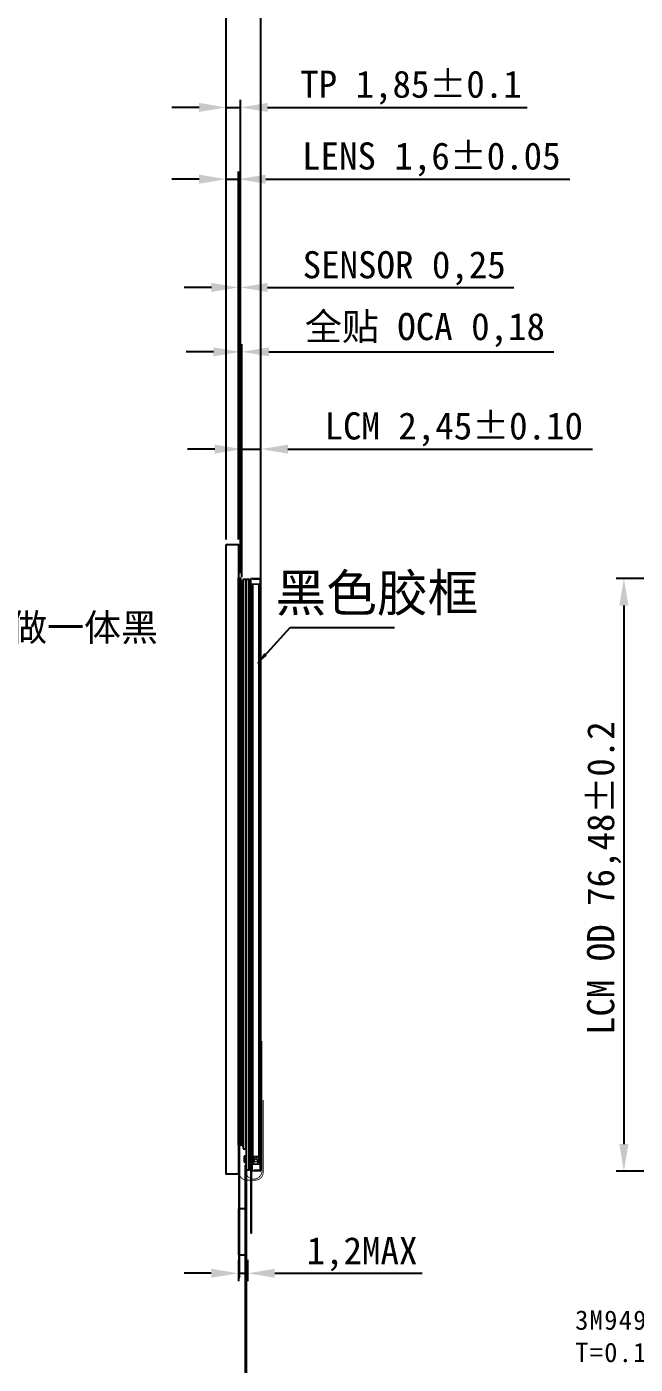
# Model space of a CAD drawing. Header units: millimetres. Extents: x 6268 to 6857, y -7375 to -6958.
# Drawn here: x 6481.3 to 6559.7, y -7222.2 to -7049.7 of the extents above; entities that cross this region are included whole.
import ezdxf
from ezdxf.enums import TextEntityAlignment as Align

# ---------------------------------------------------------------- set-up
doc = ezdxf.new("R2010")
doc.units = ezdxf.units.MM
doc.header["$LTSCALE"] = 32.67
doc.header["$PDMODE"] = 3
doc.header["$PDSIZE"] = 0.3125
doc.linetypes.add('C_SOLID_M', pattern=[0])
doc.layers.get('0').update_dxf_attribs({"linetype": 'CONTINUOUS'})
doc.layers.get('Defpoints').update_dxf_attribs({"linetype": 'CONTINUOUS'})
for name, color, linetype in [('AUDIT_I_181013161717-0', 7, 'CONTINUOUS'), ('BZ', 210, 'CONTINUOUS'), ('FPC', 5, 'CONTINUOUS'), ('HOUSING', 7, 'CONTINUOUS'), ('ITO', 3, 'CONTINUOUS'), ('LENS', 3, 'CONTINUOUS'), ('OCA', 6, 'CONTINUOUS'), ('sensor', 7, 'CONTINUOUS'), ('主屏下扩散', 76, 'CONTINUOUS'), ('主屏增光', 4, 'C_SOLID_M'), ('标注层', 3, 'CONTINUOUS')]:
    doc.layers.add(name, color=color, linetype=linetype)
for name, color, linetype, lineweight in [('T-DST双面胶', 221, 'CONTINUOUS', 18), ('T-REFLECT', 63, 'CONTINUOUS', 18), ('T-SHADING黑白双面胶', 5, 'CONTINUOUS', 18)]:
    doc.layers.add(name, color=color, linetype=linetype, lineweight=lineweight)
doc.styles.add('Arial', font='arial.ttf', dxfattribs={"height": 3})
doc.styles.add('宋体', font='SimSun.ttf')
doc.styles.add('標注', font='txt.shx')
doc.styles.add('黑体', font='simhei.ttf')
doc.dimstyles.new('HJ', dxfattribs={"dimtxt": 3.5, "dimasz": 3.5, "dimexe": 1, "dimexo": 0.625, "dimgap": 0.5, "dimtad": 1, "dimtxsty": '黑体', "dimcen": 3.5, "dimclrd": 4, "dimclre": 4, "dimclrt": 4, "dimadec": 0, "dimazin": 0, "dimtfac": 1, "dimtmove": 0, "dimatfit": 3, "dimfxl": 1, "dimarcsym": 0})
doc.dimstyles.new('標注', dxfattribs={"dimscale": 0, "dimtxt": 2.5, "dimasz": 1.5, "dimexe": 0.5, "dimexo": 0.3, "dimgap": 0.1, "dimtad": 0, "dimzin": 9, "dimdsep": 46, "dimtxsty": '標注', "dimcen": 0, "dimclrd": 3, "dimclre": 3, "dimclrt": 3, "dimazin": 2, "dimtfac": 1, "dimtmove": 0, "dimatfit": 3, "dimfxl": 1, "dimtolj": 1, "dimtzin": 0, "dimlwd": 25, "dimlwe": 25, "dimarcsym": 0})

# ---------------------------------------------------------------- blocks, each defined once
blk = doc.blocks.new('*D273')
at = {"color": 4, "lineweight": -2, "transparency": 16777216}
for p, q in [((6503.49, -7069.36), (6499.99, -7069.36)), ((6506.99, -7115.86), (6506.99, -7068.36)), ((6506.99, -7069.36), (6508.59, -7069.36)), ((6508.59, -7115.86), (6508.59, -7068.36)), ((6512.09, -7069.36), (6551.31, -7069.36))]:
    blk.add_line(p, q, dxfattribs=at)
at = {"color": 4, "transparency": 16777216}
for points in [[(6503.49, -7068.77), (6503.49, -7069.94), (6506.99, -7069.36)], [(6512.09, -7068.77), (6512.09, -7069.94), (6508.59, -7069.36)]]:
    blk.add_solid(points, dxfattribs=at)
at = {"layer": 'Defpoints', "color": 0, "transparency": 16777216}
for p in [(6508.59, -7069.36), (6506.99, -7116.49), (6508.59, -7116.49)]:
    blk.add_point(p, dxfattribs=at)
at = {"color": 4, "transparency": 16777216, "insert": (6533.45, -7066.81), "char_height": 3.5, "attachment_point": 5, "style": '黑体'}
blk.add_mtext('LENS 1,6%%P0.05', dxfattribs=at)
blk = doc.blocks.new('*D274')
at = {"color": 4, "lineweight": -2, "transparency": 16777216}
for p, q in [((6505.09, -7083.32), (6501.59, -7083.32)), ((6508.59, -7115.86), (6508.59, -7082.32)), ((6508.59, -7083.32), (6508.84, -7083.32)), ((6508.84, -7120.2), (6508.84, -7082.32)), ((6512.34, -7083.32), (6544.07, -7083.32))]:
    blk.add_line(p, q, dxfattribs=at)
at = {"color": 4, "transparency": 16777216}
for points in [[(6505.09, -7082.74), (6505.09, -7083.91), (6508.59, -7083.32)], [(6512.34, -7082.74), (6512.34, -7083.91), (6508.84, -7083.32)]]:
    blk.add_solid(points, dxfattribs=at)
at = {"layer": 'Defpoints', "color": 0, "transparency": 16777216}
for p in [(6508.84, -7083.32), (6508.59, -7116.49), (6508.84, -7120.82)]:
    blk.add_point(p, dxfattribs=at)
at = {"color": 4, "transparency": 16777216, "insert": (6529.95, -7080.85), "char_height": 3.5, "attachment_point": 5, "style": '黑体'}
blk.add_mtext('SENSOR 0,25', dxfattribs=at)
blk = doc.blocks.new('*D275')
at = {"color": 4, "lineweight": -2, "transparency": 16777216}
for p, q in [((6506.99, -7115.86), (6506.99, -7059.1)), ((6508.84, -7120.2), (6508.84, -7059.1)), ((6503.49, -7060.1), (6499.99, -7060.1)), ((6506.99, -7060.1), (6508.84, -7060.1)), ((6512.34, -7060.1), (6545.8, -7060.1))]:
    blk.add_line(p, q, dxfattribs=at)
at = {"color": 4, "transparency": 16777216}
for points in [[(6503.49, -7059.51), (6503.49, -7060.68), (6506.99, -7060.1)], [(6512.34, -7059.51), (6512.34, -7060.68), (6508.84, -7060.1)]]:
    blk.add_solid(points, dxfattribs=at)
at = {"layer": 'Defpoints', "color": 0, "transparency": 16777216}
for p in [(6508.84, -7060.1), (6506.99, -7116.49), (6508.84, -7120.82)]:
    blk.add_point(p, dxfattribs=at)
at = {"color": 4, "transparency": 16777216, "insert": (6530.82, -7057.55), "char_height": 3.5, "attachment_point": 5, "style": '黑体'}
blk.add_mtext('TP 1,85%%P0.1', dxfattribs=at)
blk = doc.blocks.new('*D279')
at = {"color": 4, "lineweight": -2, "transparency": 16777216}
for p, q in [((6505.51, -7104.18), (6502.01, -7104.18)), ((6509.01, -7120.7), (6509.01, -7103.18)), ((6509.01, -7104.18), (6511.46, -7104.18)), ((6511.46, -7120.34), (6511.46, -7103.18)), ((6514.96, -7104.18), (6554.22, -7104.18))]:
    blk.add_line(p, q, dxfattribs=at)
at = {"color": 4, "transparency": 16777216}
for points in [[(6505.51, -7103.6), (6505.51, -7104.77), (6509.01, -7104.18)], [(6514.96, -7103.6), (6514.96, -7104.77), (6511.46, -7104.18)]]:
    blk.add_solid(points, dxfattribs=at)
at = {"layer": 'Defpoints', "color": 0, "transparency": 16777216}
for p in [(6511.46, -7104.18), (6509.01, -7121.32), (6511.46, -7120.97)]:
    blk.add_point(p, dxfattribs=at)
at = {"color": 4, "transparency": 16777216, "insert": (6536.34, -7101.64), "char_height": 3.5, "attachment_point": 5, "style": '黑体'}
blk.add_mtext('LCM 2,45%%P0.10', dxfattribs=at)
blk = doc.blocks.new('*D299')
at = {"color": 4, "lineweight": -2, "transparency": 16777216}
for p, q in [((6508.56, -7208.78), (6508.56, -7211.51)), ((6509.76, -7208.78), (6509.76, -7211.51)), ((6505.06, -7210.51), (6501.56, -7210.51)), ((6508.56, -7210.51), (6509.76, -7210.51)), ((6513.26, -7210.51), (6532.25, -7210.51))]:
    blk.add_line(p, q, dxfattribs=at)
at = {"color": 4, "transparency": 16777216}
for points in [[(6505.06, -7209.93), (6505.06, -7211.09), (6508.56, -7210.51)], [(6513.26, -7209.93), (6513.26, -7211.09), (6509.76, -7210.51)]]:
    blk.add_solid(points, dxfattribs=at)
at = {"layer": 'Defpoints', "color": 0, "transparency": 16777216}
for p in [(6508.56, -7208.15), (6509.76, -7208.15), (6509.76, -7210.51)]:
    blk.add_point(p, dxfattribs=at)
at = {"color": 4, "transparency": 16777216, "insert": (6524.51, -7208.04), "char_height": 3.5, "attachment_point": 5, "style": '黑体'}
blk.add_mtext('1,2MAX', dxfattribs=at)
blk = doc.blocks.new('LED')
at = {"color": 4, "lineweight": 9}
for p, q in [((-0.3, 0.35), (0.3, 0.35)), ((-0.3, 0.35), (-0.3, -0.35)), ((-0.3, 0.35), (0.3, -0.35)), ((-0.3, -0.35), (0.3, 0.35)), ((-0.3, -0.35), (0.3, -0.35)), ((-0.2, -0.65), (-0.3, -0.35)), ((-0.2, -0.65), (0.2, -0.65)), ((0.2, -0.65), (0.3, -0.35))]:
    blk.add_line(p, q, dxfattribs=at)
at = {"layer": '标注层', "color": 4, "lineweight": 9}
blk.add_line((0.3, 0.35), (0.3, -0.35), dxfattribs=at)
blk = doc.blocks.new('*D280')
at = {"color": 4, "lineweight": -2, "transparency": 16777216}
for p, q in [((6505.34, -7091.63), (6501.84, -7091.63)), ((6508.84, -7120.2), (6508.84, -7090.63)), ((6508.84, -7091.63), (6509.01, -7091.63)), ((6509.01, -7120.63), (6509.01, -7090.63)), ((6512.51, -7091.63), (6549.24, -7091.63))]:
    blk.add_line(p, q, dxfattribs=at)
at = {"color": 4, "transparency": 16777216}
for points in [[(6505.34, -7091.05), (6505.34, -7092.22), (6508.84, -7091.63)], [(6512.51, -7091.05), (6512.51, -7092.22), (6509.01, -7091.63)]]:
    blk.add_solid(points, dxfattribs=at)
at = {"layer": 'Defpoints', "color": 0, "transparency": 16777216}
for p in [(6508.84, -7091.63), (6508.84, -7120.82), (6509.01, -7121.25)]:
    blk.add_point(p, dxfattribs=at)
at = {"color": 4, "transparency": 16777216, "insert": (6532.62, -7088.82), "char_height": 3.5, "attachment_point": 5, "style": '黑体'}
blk.add_mtext('全贴 OCA 0,18', dxfattribs=at)
blk = doc.blocks.new('*D281')
at = {"color": 4, "lineweight": -2, "transparency": 16777216}
for p, q in [((6506.99, -7115.86), (6506.99, -7046.92)), ((6511.46, -7124.83), (6511.46, -7046.92)), ((6503.49, -7047.92), (6499.99, -7047.92)), ((6506.99, -7047.92), (6511.46, -7047.92)), ((6514.96, -7047.92), (6550.51, -7047.92))]:
    blk.add_line(p, q, dxfattribs=at)
at = {"color": 4, "transparency": 16777216}
for points in [[(6503.49, -7047.34), (6503.49, -7048.5), (6506.99, -7047.92)], [(6514.96, -7047.34), (6514.96, -7048.5), (6511.46, -7047.92)]]:
    blk.add_solid(points, dxfattribs=at)
at = {"layer": 'Defpoints', "color": 0, "transparency": 16777216}
for p in [(6511.46, -7047.92), (6506.99, -7116.49), (6511.46, -7125.46)]:
    blk.add_point(p, dxfattribs=at)
at = {"color": 4, "transparency": 16777216, "insert": (6538.86, -7042.46), "char_height": 3.5, "width": 27.2135, "attachment_point": 5, "style": '黑体'}
blk.add_mtext('TATAL: 4,48%%P0.2', dxfattribs=at)
blk = doc.blocks.new('*D282')
at = {"layer": 'Defpoints', "color": 0, "transparency": 16777216}
for p in [(6618.59, -7120.87), (6558.28, -7197.35), (6602.14, -7197.35)]:
    blk.add_point(p, dxfattribs=at)
at = {"layer": 'ITO', "color": 4, "lineweight": -2, "transparency": 16777216}
for p, q in [((6617.96, -7120.87), (6557.28, -7120.87)), ((6558.28, -7124.37), (6558.28, -7193.85)), ((6601.51, -7197.35), (6557.28, -7197.35))]:
    blk.add_line(p, q, dxfattribs=at)
at = {"layer": 'ITO', "color": 4, "transparency": 16777216}
for points in [[(6557.7, -7124.37), (6558.87, -7124.37), (6558.28, -7120.87)], [(6557.7, -7193.85), (6558.87, -7193.85), (6558.28, -7197.35)]]:
    blk.add_solid(points, dxfattribs=at)
at = {"layer": 'ITO', "color": 4, "transparency": 16777216, "insert": (6555.74, -7159.54), "char_height": 3.5, "attachment_point": 5, "rotation": 90, "style": '黑体'}
blk.add_mtext('LCM OD 76,48%%P0.2', dxfattribs=at)

msp = doc.modelspace()

# ---------------------------------------------------------------- linework, layer by layer
at = {"color": 4, "lineweight": -3}
for p, q in [((6509.161, -7121.255), (6509.011, -7121.255)), ((6509.011, -7121.255), (6509.011, -7194.048)), ((6509.161, -7121.023), (6509.161, -7121.323)), ((6509.961, -7121.668), (6510.111, -7121.668)), ((6510.111, -7194.714), (6510.111, -7121.736)), ((6509.161, -7194.048), (6509.011, -7194.048)), ((6509.561, -7195.42), (6509.311, -7195.42)), ((6509.311, -7195.42), (6509.311, -7196.174)), ((6509.961, -7194.662), (6510.111, -7194.662)), ((6509.311, -7196.174), (6509.561, -7196.174))]:
    msp.add_line(p, q, dxfattribs=at)
at = {"lineweight": 9}
for p, q in [((6510.371, -7120.869), (6510.171, -7120.869)), ((6510.171, -7121.569), (6511.311, -7121.569)), ((6510.371, -7197.347), (6510.371, -7196.497))]:
    msp.add_line(p, q, dxfattribs=at)
at = {"color": 1, "lineweight": 9}
for p, q in [((6511.211, -7121.669), (6510.421, -7121.669)), ((6510.421, -7121.669), (6510.421, -7195.397)), ((6511.211, -7195.397), (6511.211, -7121.669)), ((6510.421, -7195.397), (6511.211, -7195.397)), ((6510.461, -7195.397), (6510.461, -7195.397))]:
    msp.add_line(p, q, dxfattribs=at)
at = {"color": 30, "lineweight": -3}
for p, q in [((6509.561, -7196.551), (6509.431, -7196.551)), ((6509.431, -7196.551), (6509.431, -7241.354)), ((6509.561, -7196.551), (6509.561, -7241.354)), ((6509.411, -7202.206), (6508.561, -7202.206)), ((6508.561, -7202.206), (6508.561, -7208.152)), ((6508.561, -7208.152), (6509.411, -7208.152))]:
    msp.add_line(p, q, dxfattribs=at)
at = {"color": 4, "lineweight": -3}
for points in [[(6509.161, -7194.451), (6509.561, -7194.451), (6509.561, -7121.023), (6509.161, -7121.023)], [(6509.561, -7197.151), (6509.961, -7197.151), (6509.961, -7121.023), (6509.561, -7121.023)]]:
    msp.add_lwpolyline(points, close=True, dxfattribs=at)
at = {"color": 1, "const_width": 0.1}
for points in [[(6509.496, -7196.551), (6509.496, -7197.293, 1), (6511.611, -7197.293), (6511.611, -7180.557)], [(6508.661, -7192.366), (6508.661, -7197.5, 0.4142136), (6509.661, -7198.5), (6510.761, -7198.5, 0.4142136), (6511.761, -7197.5), (6511.761, -7188.173)]]:
    msp.add_lwpolyline(points, format="xyb", dxfattribs=at)
at = {"layer": 'AUDIT_I_181013161717-0', "color": 5, "lineweight": 9}
for p, q in [((6510.171, -7120.919), (6510.111, -7120.919)), ((6510.111, -7120.919), (6510.111, -7197.267)), ((6510.171, -7197.267), (6510.111, -7197.267))]:
    msp.add_line(p, q, dxfattribs=at)
at = {"layer": 'BZ', "lineweight": 9}
for p, q in [((6511.361, -7120.869), (6510.371, -7120.869)), ((6510.371, -7120.869), (6510.371, -7121.019)), ((6511.311, -7121.019), (6510.371, -7121.019)), ((6511.311, -7121.019), (6511.311, -7197.197)), ((6511.461, -7120.969), (6511.461, -7197.247)), ((6511.311, -7197.197), (6510.571, -7197.197)), ((6510.571, -7197.347), (6510.571, -7197.197)), ((6511.361, -7197.347), (6510.571, -7197.347))]:
    msp.add_line(p, q, dxfattribs=at)
for centre, start, end in [((6511.361, -7120.969), 0, 90), ((6511.361, -7197.247), 270, 0)]:
    msp.add_arc(centre, 0.1, start, end, dxfattribs=at)
at = {"layer": 'FPC', "linetype": 'Continuous', "lineweight": 9}
for p, q in [((6510.241, -7193.647), (6510.241, -7194.937)), ((6510.241, -7193.647), (6510.361, -7193.647)), ((6510.361, -7193.647), (6510.361, -7194.943)), ((6510.191, -7195.387), (6510.241, -7194.937)), ((6510.191, -7205.347), (6510.191, -7195.387)), ((6510.311, -7195.393), (6510.361, -7194.943)), ((6510.311, -7205.347), (6510.311, -7195.393)), ((6510.191, -7205.347), (6510.311, -7205.347))]:
    msp.add_line(p, q, dxfattribs=at)
at = {"layer": 'HOUSING', "lineweight": 9}
for p, q in [((6510.171, -7120.869), (6510.171, -7197.347)), ((6510.571, -7197.347), (6510.171, -7197.347)), ((6511.311, -7196.497), (6510.371, -7196.497))]:
    msp.add_line(p, q, dxfattribs=at)
at = {"layer": 'ITO', "color": 30}
msp.add_lwpolyline([(6508.611, -7211.066), (6508.711, -7211.066), (6508.711, -7192.366), (6508.611, -7192.366)], close=True, dxfattribs=at)
at = {"layer": 'LENS', "linetype": 'Continuous'}
msp.add_lwpolyline([(6506.986, -7116.487), (6508.586, -7116.487), (6508.586, -7197.745), (6506.986, -7197.745)], close=True, dxfattribs=at)
at = {"layer": 'OCA', "color": 1, "linetype": 'Continuous'}
msp.add_lwpolyline([(6508.836, -7121.371), (6509.011, -7121.371), (6509.011, -7193.764), (6508.836, -7193.764)], close=True, dxfattribs=at)
at = {"layer": 'sensor'}
msp.add_lwpolyline([(6508.586, -7120.823), (6508.836, -7120.823), (6508.836, -7193.966), (6508.586, -7193.966)], close=True, dxfattribs=at)
at = {"layer": 'T-DST双面胶', "linetype": 'ByBlock', "lineweight": 9}
for p, q in [((6510.361, -7193.747), (6510.421, -7193.747)), ((6510.371, -7195.397), (6510.421, -7194.947)), ((6510.371, -7197.247), (6510.371, -7195.397)), ((6510.311, -7197.247), (6510.371, -7197.247))]:
    msp.add_line(p, q, dxfattribs=at)
at = {"layer": 'T-REFLECT', "lineweight": 9}
for p, q in [((6511.211, -7121.719), (6511.211, -7196.247)), ((6511.211, -7121.719), (6511.311, -7121.719)), ((6511.311, -7121.719), (6511.311, -7196.247)), ((6511.211, -7196.247), (6511.311, -7196.247))]:
    msp.add_line(p, q, dxfattribs=at)
at = {"layer": 'T-SHADING黑白双面胶', "color": 4, "lineweight": 9, "ltscale": 0.2}
for p, q in [((6510.081, -7195.497), (6510.081, -7197.267)), ((6510.111, -7195.497), (6510.081, -7195.497)), ((6510.111, -7197.267), (6510.081, -7197.267))]:
    msp.add_line(p, q, dxfattribs=at)
at = {"layer": '主屏下扩散', "lineweight": 9}
for p, q in [((6510.421, -7121.719), (6510.371, -7121.719)), ((6510.371, -7121.719), (6510.371, -7193.347)), ((6510.421, -7121.719), (6510.421, -7193.361)), ((6510.371, -7193.347), (6510.191, -7193.632)), ((6510.191, -7193.632), (6510.191, -7194.447)), ((6510.421, -7193.361), (6510.241, -7193.647)), ((6510.191, -7194.447), (6510.241, -7194.447))]:
    msp.add_line(p, q, dxfattribs=at)
at = {"layer": '主屏增光', "lineweight": 9}
for p, q in [((6510.206, -7121.719), (6510.206, -7193.347)), ((6510.301, -7121.719), (6510.206, -7121.719)), ((6510.301, -7121.719), (6510.301, -7193.347)), ((6510.371, -7121.719), (6510.301, -7121.719)), ((6510.206, -7193.347), (6510.301, -7193.347)), ((6510.301, -7193.347), (6510.371, -7193.347))]:
    msp.add_line(p, q, dxfattribs=at)

# ---------------------------------------------------------------- block references
msp.add_blockref('LED', (6510.821, -7195.747))

# ---------------------------------------------------------------- texts
at = {"color": 1, "linetype": 'Continuous', "lineweight": -3, "style": '宋体'}
msp.add_text('黑色胶框', height=4.7948, dxfattribs=at).set_placement((6526.435, -7125.129), align=Align.CENTER)
at = {"insert": (6460.015, -7125.439), "char_height": 3.5, "width": 39.3786, "attachment_point": 1, "style": 'Arial'}
msp.add_mtext('{\\fMicrosoft YaHei|b0|i0|c134|p34;\\C4;半透玻璃做一体黑效果}', dxfattribs=at)
at = {"color": 1, "insert": (6552.003, -7215.301), "char_height": 2.5, "width": 37.0284, "attachment_point": 1, "style": '黑体'}
msp.add_mtext('{\\T1.1;\\C4;3M9495 200MP T=0.14mm 带撕手位}', dxfattribs=at)

# ---------------------------------------------------------------- dimensions: what is measured, and where the dimension line sits
at = {"color": 1}
for base, p1, p2, text, picture, middle in [((6511.460720581, -7047.920902525), (6506.985720581, -7116.486751851), (6511.460720581, -7125.45778923), 'TATAL: <>%%P0.2', '*D281', (6538.859596986, -7047.920902525)), ((6508.836, -7060.097), (6506.986, -7116.487), (6508.836, -7120.823), 'TP <>%%P0.1', '*D275', (6530.817, -7060.097)), ((6508.586, -7069.358), (6506.986, -7116.487), (6508.586, -7116.487), 'LENS <>%%P0.05', '*D273', (6533.448, -7069.358)), ((6508.836, -7083.323), (6508.586, -7116.487), (6508.836, -7120.823), 'SENSOR <>', '*D274', (6529.952, -7083.323)), ((6508.835720581, -7091.63179293), (6509.010720581, -7121.254616577), (6508.835720581, -7120.822751851), '全贴 OCA <>', '*D280', (6532.624484626, -7091.63179293)), ((6511.461, -7104.183), (6509.011, -7121.323), (6511.461, -7120.969), 'LCM <>%%P0.10', '*D279', (6536.343, -7104.183))]:
    dim = msp.add_linear_dim(base=base, p1=p1, p2=p2, text=text, dimstyle='HJ', dxfattribs=at)
    dim.commit()
    dim.dimension.update_dxf_attribs({"geometry": picture, "text_midpoint": middle, "dimtype": 160})
dim = msp.add_linear_dim(base=(6509.761, -7210.51), p1=(6508.561, -7208.152), p2=(6509.761, -7208.152), text='<>MAX', dimstyle='HJ', dxfattribs=at)
dim.commit()
dim.dimension.update_dxf_attribs({"geometry": '*D299', "text_midpoint": (6524.507, -7208.044)})
at = {"layer": 'ITO', "color": 1}
dim = msp.add_linear_dim(base=(6558.282, -7197.347), p1=(6618.586, -7120.869), p2=(6602.136, -7197.347), angle=90, text='LCM OD <>%%P0.2', dimstyle='HJ', dxfattribs=at)
dim.commit()
dim.dimension.update_dxf_attribs({"geometry": '*D282', "text_midpoint": (6558.282, -7159.542), "dimtype": 160})

# ---------------------------------------------------------------- leaders
at = {"color": 0}
msp.add_leader([(6511.061, -7131.78), (6515.227, -7127.194), (6528.708, -7127.194)], dimstyle='標注', override={"dimscale": 1, "dimfxl": 0.18, "dimtfill": 1, "dimarcsym": 2}, dxfattribs=at)

doc.saveas('drawing.dxf')
